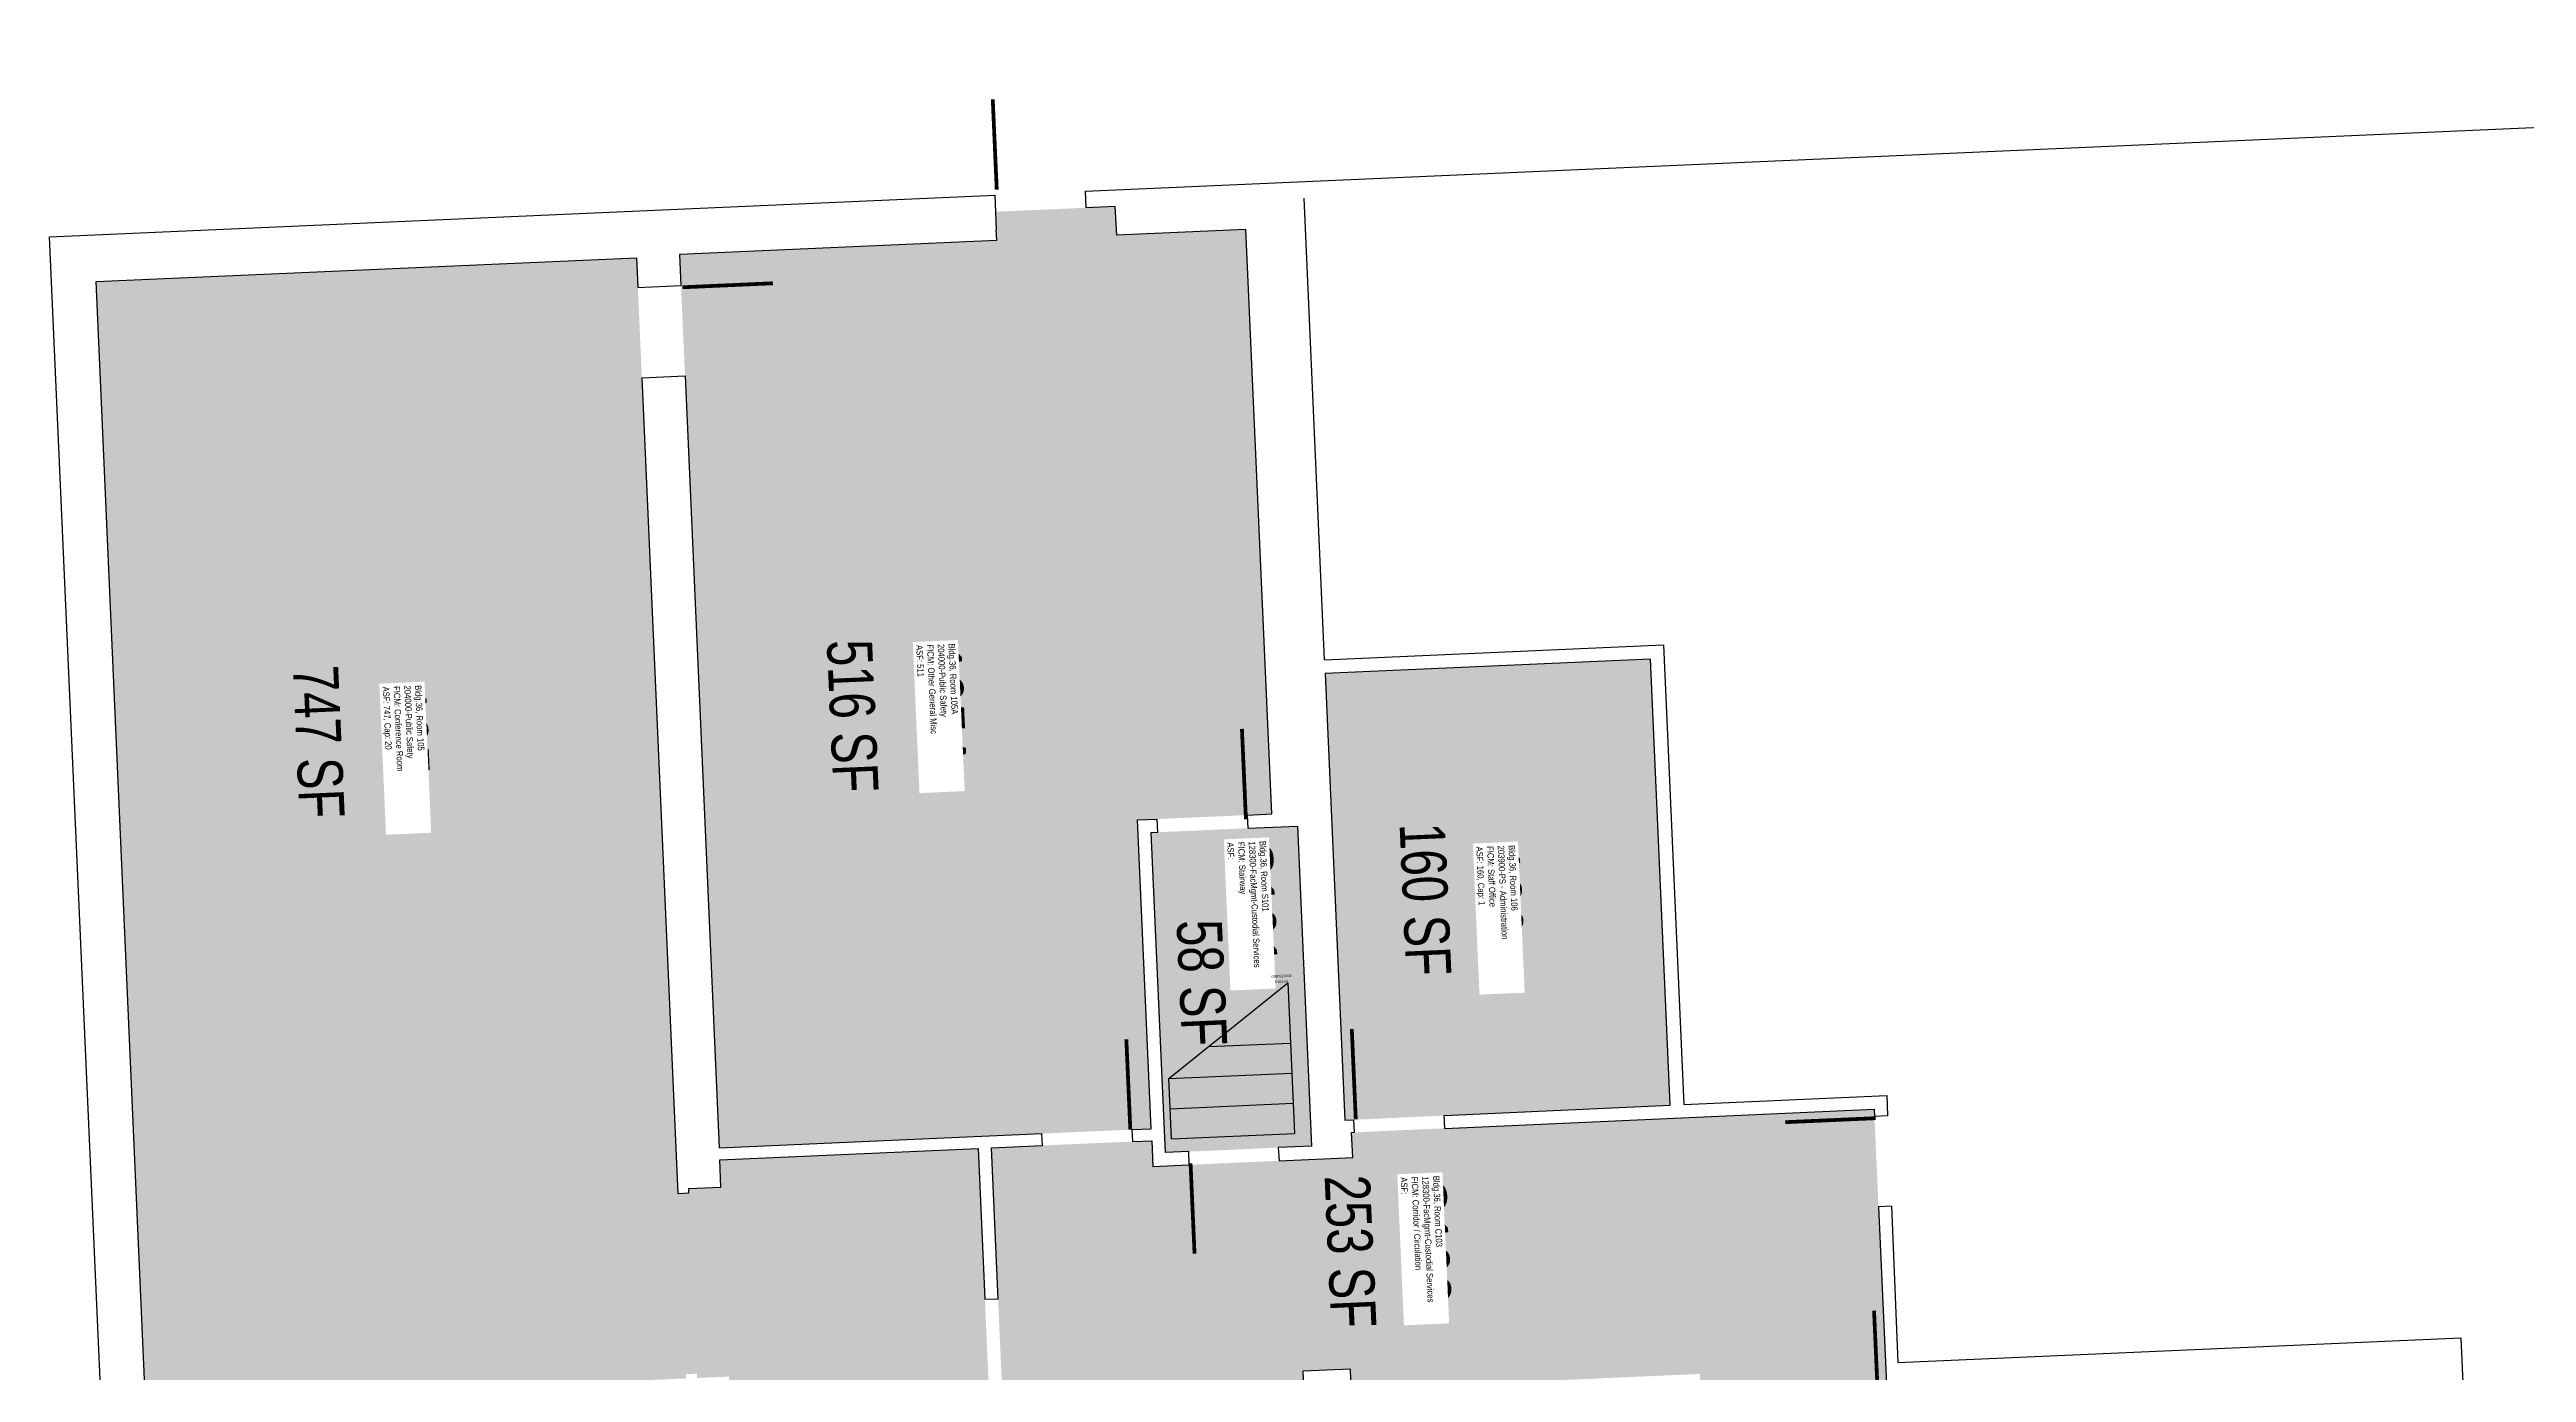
# Model space of a CAD drawing. Header units: inches. Extents: x 69210132 to 69211855, y 27688283 to 27689859.
# Drawn here: x 69210132 to 69211118, y 27689332 to 27689859 of the extents above; entities that cross this region are included whole.
import ezdxf
from ezdxf.enums import TextEntityAlignment as Align

# ---------------------------------------------------------------- set-up
doc = ezdxf.new("R2010")
doc.units = ezdxf.units.IN
doc.header["$MEASUREMENT"] = 0
for name, color, linetype in [('A-DOOR', 2, 'Continuous'), ('A-FLOR', 3, 'Continuous'), ('A-IDEN-RNUM', 7, 'Continuous'), ('A-IDEN-SNUM', 4, 'Continuous'), ('A-IDEN-VNUM', 4, 'Continuous'), ('A-WALL', 5, 'Continuous'), ('AREA-TEXT', 3, 'Continuous'), ('Rooms-Category-Color', 7, 'Continuous'), ('Rooms-College-Color', 7, 'Continuous'), ('Rooms-Department-Color', 7, 'Continuous'), ('Rooms-Division-Color', 7, 'Continuous'), ('Rooms-Information', 7, 'Continuous')]:
    doc.layers.add(name, color=color, linetype=linetype)
doc.styles.add('CP_AREA', font='arial.ttf', dxfattribs={"height": 15})
doc.styles.add('CP_ROOMSNUMBER', font='arial.ttf', dxfattribs={"height": 1})
doc.styles.add('CP_ROOMVNUMBER', font='arial.ttf', dxfattribs={"width": 0.85, "height": 0.075})

msp = doc.modelspace()

# ---------------------------------------------------------------- hatches: boundary and pattern name
at = {"layer": 'Rooms-Category-Color', "true_color": 0xfbafa2}
msp.add_hatch(color=21, dxfattribs=at).paths.add_polyline_path([(69210398.38, 27689421.68), (69210570.33, 27689429.29), (69210564.89, 27689552.17), (69210618.34, 27689554.54), (69210608.04, 27689787.12), (69210556.72, 27689784.85), (69210555.96, 27689796.27), (69210508.51, 27689794.17), (69210508.82, 27689787.11), (69210508.57, 27689787.1), (69210508.77, 27689782.73), (69210382.64, 27689777.15)])
at = {"layer": 'Rooms-Category-Color', "true_color": 0xfa9ba3}
for points in [[(69210365.49, 27689775.89), (69210381.97, 27689403.59), (69210386.35, 27689403.78), (69210386.27, 27689405.47), (69210399.07, 27689406.03), (69210398.59, 27689416.94), (69210501.49, 27689421.49), (69210505.85, 27689322.92), (69210402.89, 27689318.36), (69210402.31, 27689330.67), (69210389.61, 27689330.14), (69210389.53, 27689331.85), (69210385.16, 27689331.66), (69210385.24, 27689329.95), (69210170.07, 27689320.42), (69210150.33, 27689766.36)], [(69210776.93, 27689438.69), (69210769.07, 27689616.2), (69210639.58, 27689610.47), (69210647.45, 27689432.71)]]:
    msp.add_hatch(color=241, dxfattribs=at).paths.add_polyline_path(points)
at = {"layer": 'Rooms-Category-Color', "true_color": 0xadadad}
for points in [[(69210628.56, 27689549.74), (69210634.2, 27689422.37), (69210576.01, 27689419.79), (69210570.37, 27689547.16)], [(69210506.73, 27689421.72), (69210570.54, 27689424.55), (69210571, 27689414.31), (69210585.36, 27689414.94), (69210650.55, 27689417.83), (69210650.1, 27689427.82), (69210858.13, 27689437.03), (69210863.24, 27689321.64), (69210789.33, 27689318.37), (69210788.74, 27689331.73), (69210650, 27689325.59), (69210649.64, 27689333.65), (69210630.66, 27689332.81), (69210631.65, 27689310.51), (69210581.51, 27689308.29), (69210580.69, 27689326.86), (69210511.07, 27689323.78)]]:
    msp.add_hatch(color=253, dxfattribs=at).paths.add_polyline_path(points)
at = {"layer": 'Rooms-College-Color', "true_color": 0x80bc67}
for points in [[(69210398.38, 27689421.68), (69210570.33, 27689429.29), (69210564.89, 27689552.17), (69210618.34, 27689554.54), (69210608.04, 27689787.12), (69210556.72, 27689784.85), (69210555.96, 27689796.27), (69210508.51, 27689794.17), (69210508.82, 27689787.11), (69210508.57, 27689787.1), (69210508.77, 27689782.73), (69210382.64, 27689777.15)], [(69210365.49, 27689775.89), (69210381.97, 27689403.59), (69210386.35, 27689403.78), (69210386.27, 27689405.47), (69210399.07, 27689406.03), (69210398.59, 27689416.94), (69210501.49, 27689421.49), (69210505.85, 27689322.92), (69210402.89, 27689318.36), (69210402.31, 27689330.67), (69210389.61, 27689330.14), (69210389.53, 27689331.85), (69210385.16, 27689331.66), (69210385.24, 27689329.95), (69210170.07, 27689320.42), (69210150.33, 27689766.36)], [(69210776.93, 27689438.69), (69210769.07, 27689616.2), (69210639.58, 27689610.47), (69210647.45, 27689432.71)]]:
    msp.add_hatch(color=83, dxfattribs=at).paths.add_polyline_path(points)
at = {"layer": 'Rooms-College-Color', "true_color": 0xadadad}
for points in [[(69210628.56, 27689549.74), (69210634.2, 27689422.37), (69210576.01, 27689419.79), (69210570.37, 27689547.16)], [(69210506.73, 27689421.72), (69210570.54, 27689424.55), (69210571, 27689414.31), (69210585.36, 27689414.94), (69210650.55, 27689417.83), (69210650.1, 27689427.82), (69210858.13, 27689437.03), (69210863.24, 27689321.64), (69210789.33, 27689318.37), (69210788.74, 27689331.73), (69210650, 27689325.59), (69210649.64, 27689333.65), (69210630.66, 27689332.81), (69210631.65, 27689310.51), (69210581.51, 27689308.29), (69210580.69, 27689326.86), (69210511.07, 27689323.78)]]:
    msp.add_hatch(color=253, dxfattribs=at).paths.add_polyline_path(points)
at = {"layer": 'Rooms-Department-Color', "true_color": 0x80bc67}
for points in [[(69210398.38, 27689421.68), (69210570.33, 27689429.29), (69210564.89, 27689552.17), (69210618.34, 27689554.54), (69210608.04, 27689787.12), (69210556.72, 27689784.85), (69210555.96, 27689796.27), (69210508.51, 27689794.17), (69210508.82, 27689787.11), (69210508.57, 27689787.1), (69210508.77, 27689782.73), (69210382.64, 27689777.15)], [(69210365.49, 27689775.89), (69210381.97, 27689403.59), (69210386.35, 27689403.78), (69210386.27, 27689405.47), (69210399.07, 27689406.03), (69210398.59, 27689416.94), (69210501.49, 27689421.49), (69210505.85, 27689322.92), (69210402.89, 27689318.36), (69210402.31, 27689330.67), (69210389.61, 27689330.14), (69210389.53, 27689331.85), (69210385.16, 27689331.66), (69210385.24, 27689329.95), (69210170.07, 27689320.42), (69210150.33, 27689766.36)], [(69210776.93, 27689438.69), (69210769.07, 27689616.2), (69210639.58, 27689610.47), (69210647.45, 27689432.71)]]:
    msp.add_hatch(color=83, dxfattribs=at).paths.add_polyline_path(points)
at = {"layer": 'Rooms-Department-Color', "true_color": 0xacacac}
for points in [[(69210628.56, 27689549.74), (69210634.2, 27689422.37), (69210576.01, 27689419.79), (69210570.37, 27689547.16)], [(69210506.73, 27689421.72), (69210570.54, 27689424.55), (69210571, 27689414.31), (69210585.36, 27689414.94), (69210650.55, 27689417.83), (69210650.1, 27689427.82), (69210858.13, 27689437.03), (69210863.24, 27689321.64), (69210789.33, 27689318.37), (69210788.74, 27689331.73), (69210650, 27689325.59), (69210649.64, 27689333.65), (69210630.66, 27689332.81), (69210631.65, 27689310.51), (69210581.51, 27689308.29), (69210580.69, 27689326.86), (69210511.07, 27689323.78)]]:
    msp.add_hatch(color=253, dxfattribs=at).paths.add_polyline_path(points)
at = {"layer": 'Rooms-Division-Color', "true_color": 0x80bc67}
for points in [[(69210398.38, 27689421.68), (69210570.33, 27689429.29), (69210564.89, 27689552.17), (69210618.34, 27689554.54), (69210608.04, 27689787.12), (69210556.72, 27689784.85), (69210555.96, 27689796.27), (69210508.51, 27689794.17), (69210508.82, 27689787.11), (69210508.57, 27689787.1), (69210508.77, 27689782.73), (69210382.64, 27689777.15)], [(69210365.49, 27689775.89), (69210381.97, 27689403.59), (69210386.35, 27689403.78), (69210386.27, 27689405.47), (69210399.07, 27689406.03), (69210398.59, 27689416.94), (69210501.49, 27689421.49), (69210505.85, 27689322.92), (69210402.89, 27689318.36), (69210402.31, 27689330.67), (69210389.61, 27689330.14), (69210389.53, 27689331.85), (69210385.16, 27689331.66), (69210385.24, 27689329.95), (69210170.07, 27689320.42), (69210150.33, 27689766.36)], [(69210776.93, 27689438.69), (69210769.07, 27689616.2), (69210639.58, 27689610.47), (69210647.45, 27689432.71)]]:
    msp.add_hatch(color=83, dxfattribs=at).paths.add_polyline_path(points)
at = {"layer": 'Rooms-Division-Color', "true_color": 0xadadad}
for points in [[(69210628.56, 27689549.74), (69210634.2, 27689422.37), (69210576.01, 27689419.79), (69210570.37, 27689547.16)], [(69210506.73, 27689421.72), (69210570.54, 27689424.55), (69210571, 27689414.31), (69210585.36, 27689414.94), (69210650.55, 27689417.83), (69210650.1, 27689427.82), (69210858.13, 27689437.03), (69210863.24, 27689321.64), (69210789.33, 27689318.37), (69210788.74, 27689331.73), (69210650, 27689325.59), (69210649.64, 27689333.65), (69210630.66, 27689332.81), (69210631.65, 27689310.51), (69210581.51, 27689308.29), (69210580.69, 27689326.86), (69210511.07, 27689323.78)]]:
    msp.add_hatch(color=253, dxfattribs=at).paths.add_polyline_path(points)

# ---------------------------------------------------------------- linework, layer by layer
at = {"layer": 'A-DOOR'}
for points in [[(69210508.87, 27689802.94, 1.5, 1.5, 0), (69210507.28, 27689838.91, 0, 0, 0), (69210508.03, 27689838.94, 0, 0, -0.414214), (69210544.15, 27689803, 0, 0, -0.414214)], [(69210383.78, 27689764.12, 1.5, 1.5, 0), (69210419.74, 27689765.71, 0, 0, 0), (69210419.78, 27689764.96, 0, 0, -0.414214), (69210383.84, 27689728.84, 0, 0, -0.414214)], [(69210608.05, 27689552.46, 1.5, 1.5, 0), (69210606.46, 27689588.42, 0, 0, 0), (69210605.71, 27689588.39, 0, 0, 0.414214), (69210572.9, 27689549.4, 0, 0, 0.414214)], [(69210562.04, 27689428.92, 1.5, 1.5, 0), (69210560.45, 27689464.88, 0, 0, 0), (69210559.7, 27689464.85, 0, 0, 0.414214), (69210526.89, 27689425.86, 0, 0, 0.414214)], [(69210651.78, 27689433.06, 1.5, 1.5, 0), (69210650.19, 27689469.02, 0, 0, 0), (69210650.94, 27689469.05, 0, 0, -0.414214), (69210687.06, 27689433.12, 0, 0, -0.414214)], [(69210858.68, 27689433.5, 1.5, 1.5, 0), (69210822.71, 27689431.9, 0, 0, 0), (69210822.74, 27689431.15, 0, 0, 0.414214), (69210861.73, 27689398.35, 0, 0, 0.414214)], [(69210586.01, 27689415.53, 1.5, 1.5, 0), (69210587.6, 27689379.56, 0, 0, 0), (69210588.35, 27689379.6, 0, 0, 0.414214), (69210621.16, 27689418.59, 0, 0, 0.414214)], [(69210510.69, 27689326.42, 1.5, 1.5, 0), (69210546.65, 27689328.01, 0, 0, 0), (69210546.62, 27689328.76, 0, 0, 0.414214), (69210507.63, 27689361.57, 0, 0, 0.414214)], [(69210859.67, 27689320.98, 1.5, 1.5, 0), (69210858.08, 27689356.95, 0, 0, 0), (69210857.33, 27689356.92, 0, 0, 0.414214), (69210824.52, 27689317.93, 0, 0, 0.414214)]]:
    msp.add_lwpolyline(points, format="xyseb", dxfattribs=at)
at = {"layer": 'A-FLOR'}
for p, q in [((69210577.33, 27689449.25), (69210624.69, 27689487.38)), ((69210624.69, 27689487.38), (69210627.35, 27689427.44)), ((69210593.12, 27689461.96), (69210625.76, 27689463.4)), ((69210577.33, 27689449.25), (69210626.29, 27689451.42)), ((69210578.4, 27689425.27), (69210577.33, 27689449.25)), ((69210577.86, 27689437.26), (69210626.82, 27689439.43)), ((69210578.4, 27689425.27), (69210627.35, 27689427.44))]:
    msp.add_line(p, q, dxfattribs=at)
at = {"layer": 'A-WALL'}
for p, q in [((69210544.18, 27689802.32), (69211825.07, 27689858.71)), ((69210131.83, 27689784.17), (69210508.22, 27689800.74)), ((69210508.82, 27689787.11), (69210508.22, 27689800.74)), ((69210544.48, 27689795.76), (69210544.18, 27689802.32)), ((69210555.96, 27689796.27), (69210544.48, 27689795.76)), ((69210556.72, 27689784.85), (69210555.96, 27689796.27)), ((69210639.34, 27689615.84), (69210631.2, 27689799.6)), ((69210508.82, 27689787.11), (69210508.57, 27689787.1)), ((69210508.57, 27689787.1), (69210508.77, 27689782.73)), ((69210608.04, 27689787.12), (69210556.72, 27689784.85)), ((69210618.34, 27689554.54), (69210608.04, 27689787.12)), ((69210154.49, 27689272.37), (69210131.83, 27689784.17)), ((69210150.33, 27689766.36), (69210365.49, 27689775.89)), ((69210365.49, 27689775.89), (69210366.01, 27689764.08)), ((69210508.77, 27689782.73), (69210382.64, 27689777.15)), ((69210382.64, 27689777.15), (69210383.18, 27689764.84)), ((69210170.07, 27689320.42), (69210150.33, 27689766.36)), ((69210366.01, 27689764.08), (69210383.18, 27689764.84)), ((69210367.61, 27689728.12), (69210384.78, 27689728.88)), ((69210367.61, 27689728.12), (69210381.97, 27689403.59)), ((69210384.78, 27689728.88), (69210398.38, 27689421.68)), ((69210639.34, 27689615.84), (69210774.21, 27689621.81)), ((69210774.21, 27689621.81), (69210782.3, 27689438.93)), ((69210769.07, 27689616.2), (69210639.58, 27689610.47)), ((69210639.58, 27689610.47), (69210647.45, 27689432.71)), ((69210776.93, 27689438.69), (69210769.07, 27689616.2)), ((69210564.89, 27689552.17), (69210572.76, 27689552.52)), ((69210570.33, 27689429.29), (69210564.89, 27689552.17)), ((69210572.99, 27689547.28), (69210572.76, 27689552.52)), ((69210608.73, 27689554.11), (69210618.34, 27689554.54)), ((69210608.96, 27689548.87), (69210608.73, 27689554.11)), ((69210608.96, 27689548.87), (69210628.56, 27689549.74)), ((69210628.56, 27689549.74), (69210634.2, 27689422.37)), ((69210570.37, 27689547.16), (69210572.99, 27689547.28)), ((69210576.01, 27689419.79), (69210570.37, 27689547.16)), ((69210782.3, 27689438.93), (69210863.15, 27689442.51)), ((69210863.15, 27689442.51), (69210863.49, 27689434.46)), ((69210647.45, 27689432.71), (69210651.04, 27689432.87)), ((69210651.26, 27689427.87), (69210651.04, 27689432.87)), ((69210687, 27689434.54), (69210776.93, 27689438.69)), ((69210687.23, 27689429.46), (69210687, 27689434.54)), ((69210687.23, 27689429.46), (69210858.13, 27689437.03)), ((69210858.13, 27689437.03), (69210858.25, 27689434.23)), ((69210863.49, 27689434.46), (69210858.25, 27689434.23)), ((69210398.38, 27689421.68), (69210526.82, 27689427.37)), ((69210398.59, 27689416.94), (69210501.49, 27689421.49)), ((69210501.49, 27689421.49), (69210504.15, 27689361.42)), ((69210506.73, 27689421.72), (69210527.03, 27689422.62)), ((69210509.39, 27689361.65), (69210506.73, 27689421.72)), ((69210527.03, 27689422.62), (69210526.82, 27689427.37)), ((69210562.79, 27689428.96), (69210570.33, 27689429.29)), ((69210563, 27689424.21), (69210562.79, 27689428.96)), ((69210563, 27689424.21), (69210570.54, 27689424.55)), ((69210570.54, 27689424.55), (69210571, 27689414.31)), ((69210634.2, 27689422.37), (69210620.9, 27689421.78)), ((69210620.9, 27689421.78), (69210621.25, 27689416.53)), ((69210650.1, 27689427.82), (69210651.26, 27689427.87)), ((69210650.55, 27689417.83), (69210650.1, 27689427.82)), ((69210399.07, 27689406.03), (69210398.59, 27689416.94)), ((69210571, 27689414.31), (69210585.28, 27689414.94)), ((69210585.17, 27689420.19), (69210576.01, 27689419.79)), ((69210585.17, 27689420.19), (69210585.36, 27689414.94)), ((69210621.25, 27689416.53), (69210650.55, 27689417.83)), ((69210381.97, 27689403.59), (69210386.35, 27689403.78)), ((69210386.27, 27689405.47), (69210399.07, 27689406.03)), ((69210386.35, 27689403.78), (69210386.27, 27689405.47)), ((69210864.99, 27689398.49), (69210859.84, 27689398.26)), ((69210859.84, 27689398.26), (69210863.24, 27689321.64)), ((69210864.99, 27689398.49), (69210867.6, 27689336.23)), ((69210504.15, 27689361.42), (69210509.39, 27689361.65)), ((69210867.6, 27689336.23), (69211091.63, 27689346.14)), ((69211091.63, 27689346.14), (69211092.69, 27689322.2)), ((69210649.64, 27689333.65), (69210630.66, 27689332.81)), ((69210630.66, 27689332.81), (69210631.65, 27689310.51)), ((69210650, 27689325.59), (69210649.64, 27689333.65))]:
    msp.add_line(p, q, dxfattribs=at)

# ---------------------------------------------------------------- texts
at = {"layer": 'A-IDEN-RNUM', "style": 'CP_ROOMSNUMBER'}
for s, p in [('0105-A0', (69210486.95, 27689595.05)), ('0105-00', (69210273.54, 27689585.6)), ('0106-00', (69210708.8, 27689521.95)), ('S101-00', (69210622.21, 27689487.83)), ('C103-00', (69210679.81, 27689382.7))]:
    msp.add_text(s, height=1, rotation=2.53507, dxfattribs=at).set_placement(p, align=Align.MIDDLE_CENTER)
at = {"layer": 'A-IDEN-SNUM', "style": 'CP_ROOMSNUMBER'}
for s, p in [('03600105A0', (69210486.95, 27689595.05)), ('0360010500', (69210273.54, 27689585.6)), ('0360010600', (69210708.8, 27689521.95)), ('0360S10100', (69210622.21, 27689490.05)), ('0360C10300', (69210679.21, 27689384.5))]:
    msp.add_text(s, height=1, rotation=2.53507, dxfattribs=at).set_placement(p, align=Align.MIDDLE_CENTER)
at = {"layer": 'A-IDEN-VNUM', "style": 'CP_ROOMVNUMBER', "width": 0.85}
for s, p in [('105A', (69210486.86, 27689597.17)), ('105', (69210273.45, 27689587.73)), ('S101', (69210610.63, 27689518.66)), ('106', (69210708.71, 27689524.08)), ('C103', (69210679.72, 27689384.82))]:
    msp.add_text(s, height=18, rotation=272.53507, dxfattribs=at).set_placement(p, align=Align.MIDDLE_CENTER)
at = {"layer": 'AREA-TEXT', "style": 'CP_AREA', "width": 0.75}
for s, p in [('516 SF', (69210451.54, 27689593.54)), ('747 SF', (69210239.02, 27689583.26)), ('160 SF', (69210679.53, 27689520.59)), ('58 SF', (69210590.55, 27689487.35)), ('253 SF', (69210649.69, 27689380.48))]:
    msp.add_text(s, height=18, rotation=272.53507, dxfattribs=at).set_placement(p, align=Align.MIDDLE_CENTER)

# ---------------------------------------------------------------- next in the draw order: texts
at = {"layer": 'Rooms-Information', "char_height": 2.5714, "width": 57.6, "attachment_point": 7, "rotation": 272.53507, "style": 'CP_ROOMVNUMBER', "bg_fill": 3, "box_fill_scale": 1.5, "bg_fill_color": 256, "bg_fill_true_color": 13158600, "bg_fill_transparency": 0}
for s, insert in [('Bldg.36, Room 105A^M^J204000-Public Safety^M^JFICM: Other General Misc^M^JASF: 511', (69210476.76, 27689621.73)), ('Bldg.36, Room 105^M^J204000-Public Safety^M^JFICM: Conference Room^M^JASF: 747, Cap: 20', (69210263.67, 27689605.14)), ('Bldg.36, Room S101^M^J128300-FacMgmt-Custodial Services^M^JFICM: Stairway^M^JASF: ', (69210600.54, 27689543.2)), ('Bldg.36, Room 106^M^J203900-PS - Administration^M^JFICM: Staff Office^M^JASF: 160, Cap: 1', (69210698.93, 27689541.49)), ('Bldg.36, Room C103^M^J128300-FacMgmt-Custodial Services^M^JFICM: Corridor / Circulation^M^JASF: ', (69210669.6, 27689409.95))]:
    msp.add_mtext(s, dxfattribs=dict(at, insert=insert))

doc.saveas('drawing.dxf')
